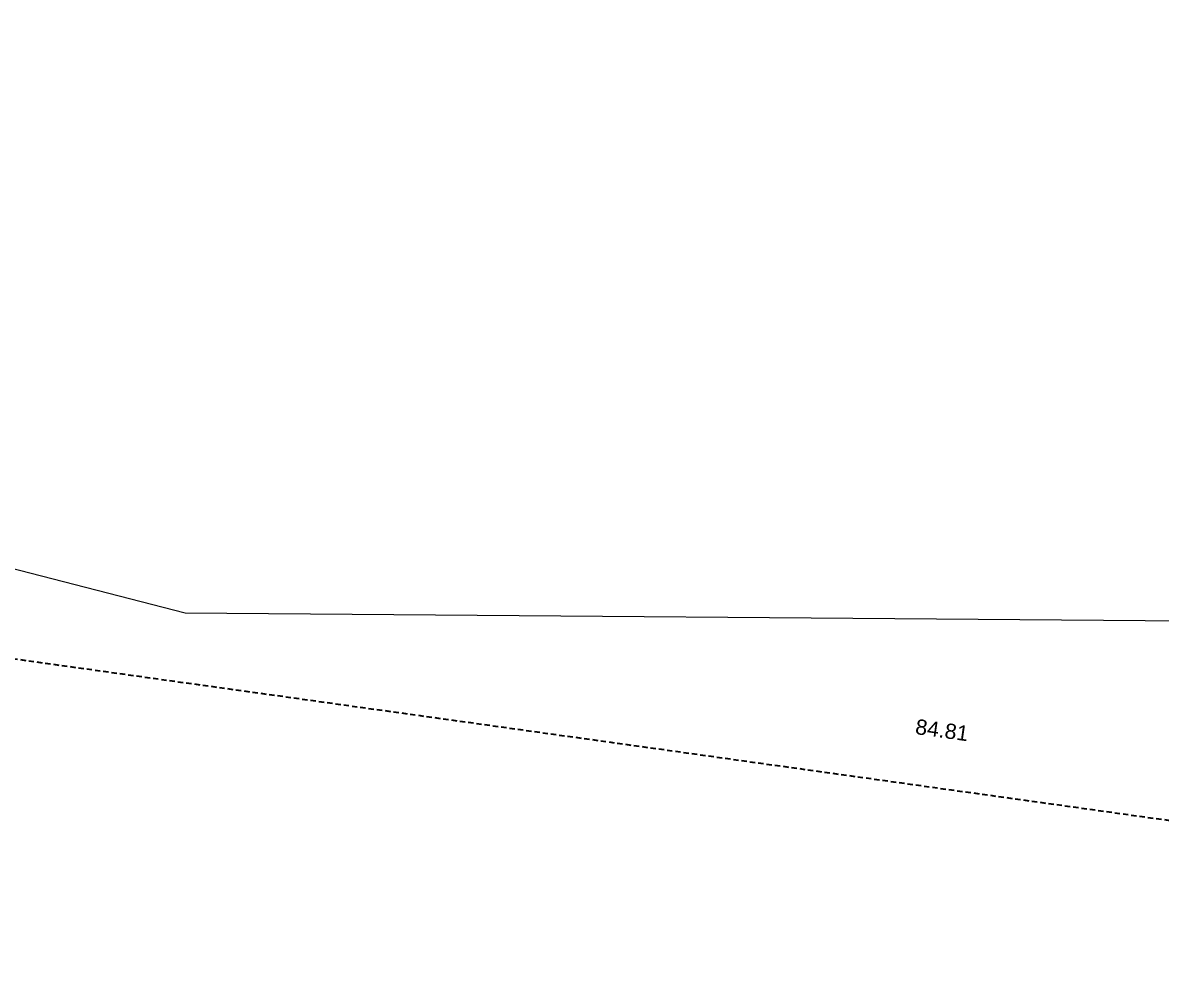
# Model space of a CAD drawing. Header units: millimetres. Extents: x 736950 to 738835, y 8500595 to 8502131.
# Drawn here: x 738248.89 to 738286.29, y 8501132.28 to 8501163.29 of the extents above; entities that cross this region are included whole.
import ezdxf

# ---------------------------------------------------------------- set-up
doc = ezdxf.new("R2010")
doc.units = ezdxf.units.MM
doc.linetypes.add('DASHED', pattern=[0.75, 0.5, -0.25])
for name, color, linetype, lineweight in [('COTAS', 40, 'Continuous', 5), ('otros', 4, 'Continuous', 5), ('PERIMETRO', 7, 'Continuous', 35)]:
    doc.layers.add(name, color=color, linetype=linetype, lineweight=lineweight)
doc.styles.add('COTAS', font='arial.ttf')
doc.dimstyles.new('Copy of GenDist', dxfattribs={"dimtxt": 0.5, "dimasz": 2, "dimexe": 0.18, "dimexo": 0.0625, "dimgap": 1, "dimtad": 2, "dimzin": 1, "dimdsep": 46, "dimtxsty": 'COTAS', "dimcen": 0.09, "dimse1": 1, "dimse2": 1, "dimsd1": 1, "dimsd2": 1, "dimadec": 0, "dimazin": 0, "dimtfac": 1, "dimtofl": 0, "dimtmove": 0, "dimatfit": 3, "dimfxl": 1, "dimtolj": 1, "dimtzin": 0, "dimarcsym": 0})

# ---------------------------------------------------------------- blocks, each defined once
blk = doc.blocks.new('*D161')
at = {"layer": 'Defpoints', "color": 0, "transparency": 16777216}
for p in [(738236.8284346195, 8501144.032219619), (738320.9100213477, 8501132.917446159), (738320.8206677337, 8501132.278902221)]:
    blk.add_point(p, dxfattribs=at)
at = {"layer": 'COTAS', "color": 0, "transparency": 16777216, "insert": (738279.0878663335, 8501140.037278846), "char_height": 0.5, "attachment_point": 5, "rotation": 352.0341330922646, "style": 'COTAS'}
blk.add_mtext('\\A1;84.81', dxfattribs=at)

msp = doc.modelspace()

# ---------------------------------------------------------------- linework, layer by layer
at = {"layer": 'otros'}
for p, q in [((738243.087769568, 8501146.76773313), (738254.2251855835, 8501143.894586124)), ((738254.2251855835, 8501143.894586124), (738296.334395546, 8501143.558532821))]:
    msp.add_line(p, q, dxfattribs=at)
at = {"layer": 'PERIMETRO', "linetype": 'DASHED', "ltscale": 0.35}
msp.add_lwpolyline([(737683.200969866, 8501281.329551859), (737744.6024409891, 8501182.423775388), (737752.754863814, 8501178.840202238), (737760.1534312089, 8501181.935448542), (737818.0712830903, 8501217.512164854), (737892.6513328891, 8501224.540148428), (737966.6724460352, 8501242.248666123), (737994.6087461784, 8501268.421881564), (738169.7309229737, 8501324.89666196), (738221.1104446506, 8501260.626977284), (738220.501630505, 8501242.23256058), (738236.8284346196, 8501144.032219619), (738320.8206677334, 8501132.278902221)], dxfattribs=at)

# ---------------------------------------------------------------- dimensions: what is measured, and where the dimension line sits
at = {"layer": 'COTAS'}
dim = msp.add_aligned_dim(p1=(738236.8284346196, 8501144.032219619), p2=(738320.8206677336, 8501132.278902221), distance=0.6447654056264336, dimstyle='Copy of GenDist', dxfattribs=at)
dim.commit()
dim.dimension.update_dxf_attribs({"geometry": '*D161', "text_midpoint": (738279.0878663335, 8501140.037278846)})

doc.saveas('drawing.dxf')
